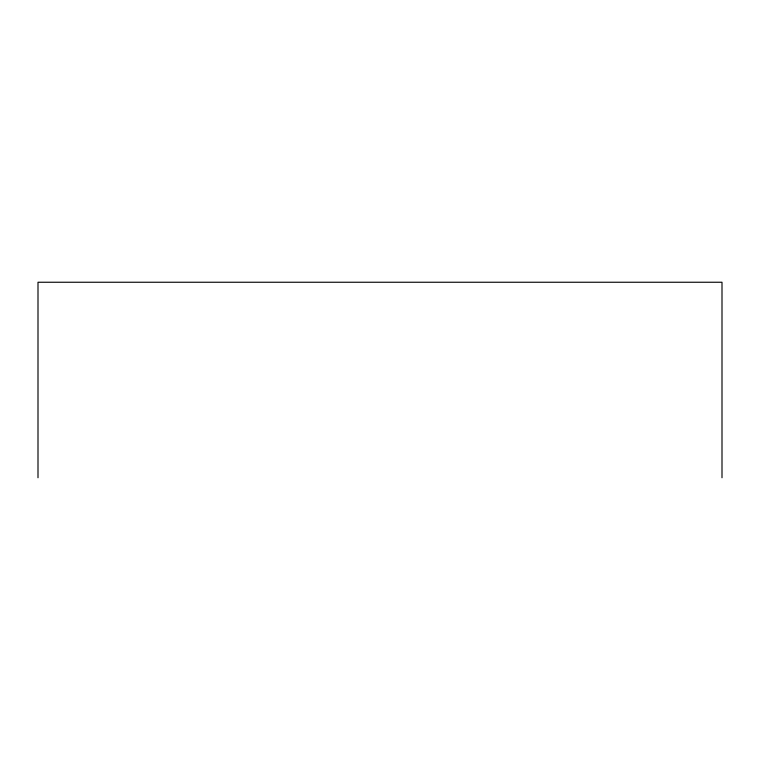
<?xml version="1.0" encoding="UTF-8"?>
<svg xmlns="http://www.w3.org/2000/svg" width="760" height="760" viewBox="0 0 760 760"><rect width="100%" height="100%" fill="white"/><g stroke="black" fill="none" stroke-linecap="round" stroke-linejoin="round"><path stroke-width="1.14" d="M722 477.755L722 282.245L38 282.245L38 477.755"/></g></svg>
